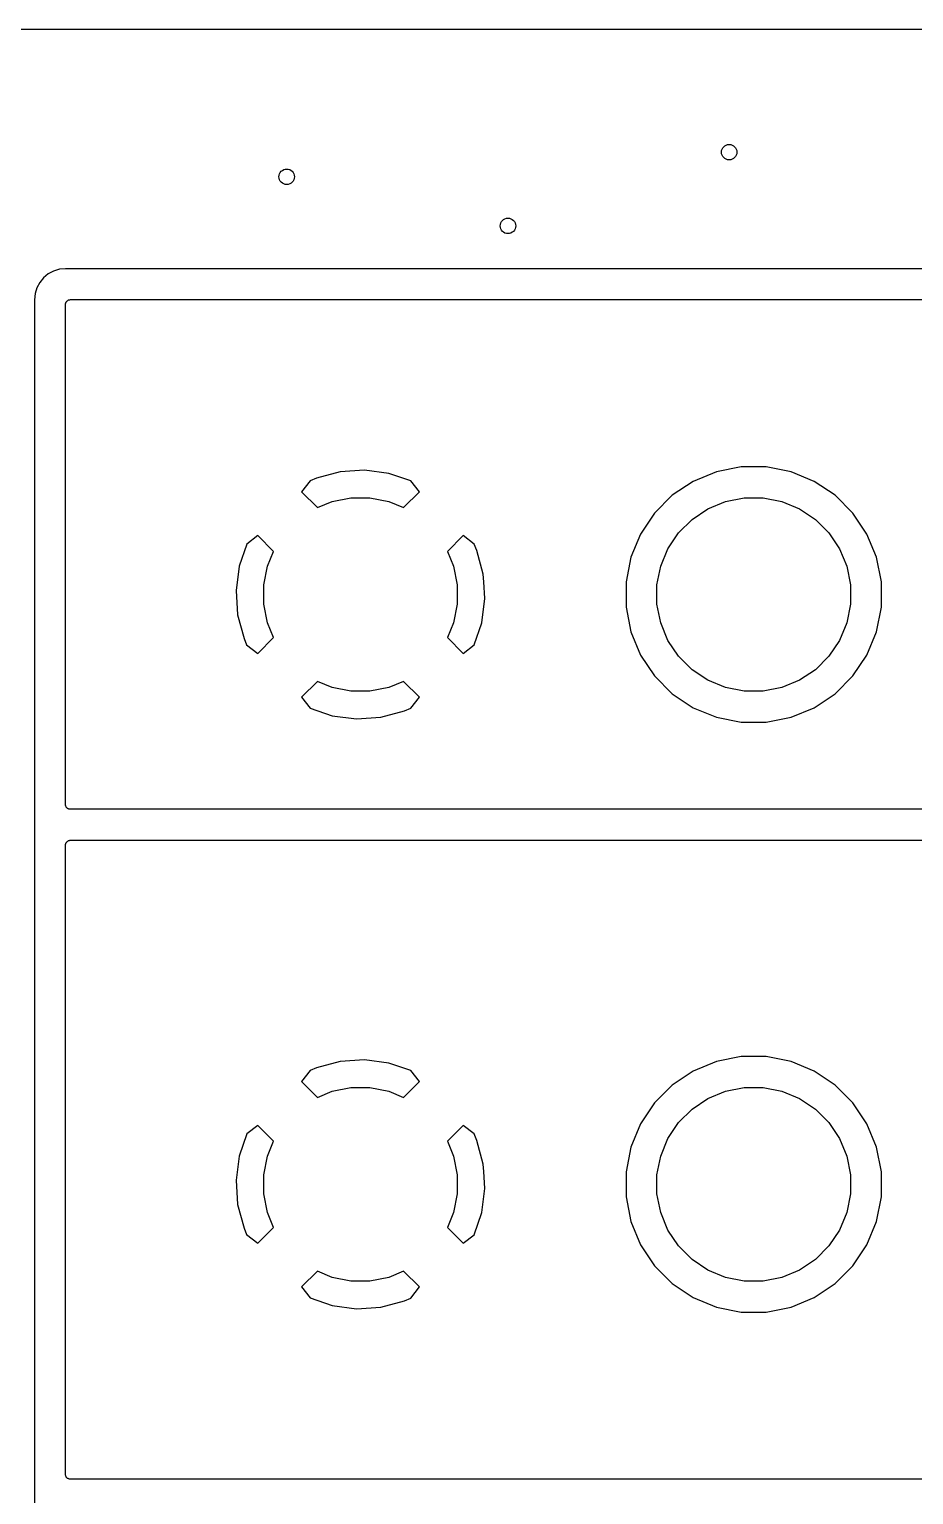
# Model space of a CAD drawing. Extents: x 1 to 139, y -76 to -1.
# Drawn here: x 23.2 to 46.04, y -38.5 to -0.64 of the extents above; entities that cross this region are included whole.
import ezdxf

# ---------------------------------------------------------------- set-up
doc = ezdxf.new("R2010")
doc.units = 0
doc.header["$MEASUREMENT"] = 0
doc.layers.add('BLACK', color=7, linetype='CONTINUOUS')

msp = doc.modelspace()

# ---------------------------------------------------------------- linework, layer by layer
at = {"layer": 'BLACK', "linetype": 'CONTINUOUS'}
for p, q in [((6.16231, -0.635), (133.538, -0.635)), ((23.4651, -7.17571), (23.3912, -7.31397)), ((23.5645, -7.05453), (23.4651, -7.17571)), ((23.6857, -6.95508), (23.5645, -7.05453)), ((23.824, -6.88118), (23.6857, -6.95508)), ((23.974, -6.83567), (23.824, -6.88118)), ((24.1331, -6.82), (23.974, -6.83567)), ((85.0869, -6.82), (24.1331, -6.82)), ((23.3457, -7.46399), (23.33, -7.62312)), ((23.3912, -7.31397), (23.3457, -7.46399)), ((23.33, -7.62312), (23.33, -53.3369)), ((24.13, -7.74523), (24.1313, -7.73331)), ((24.13, -7.74608), (24.13, -7.74523)), ((24.13, -7.74611), (24.13, -7.74608)), ((24.13, -7.74614), (24.13, -7.74611)), ((24.13, -7.747), (24.13, -7.74614)), ((24.13, -20.663), (24.13, -7.747)), ((24.1313, -7.73331), (24.1326, -7.72146)), ((24.1326, -7.72146), (24.1327, -7.72104)), ((24.1327, -7.72104), (24.1328, -7.72059)), ((24.1328, -7.72059), (24.1364, -7.7092)), ((24.1364, -7.7092), (24.1399, -7.69779)), ((24.1399, -7.69779), (24.1401, -7.69739)), ((24.1401, -7.69739), (24.1403, -7.69697)), ((24.1403, -7.69697), (24.146, -7.68651)), ((24.146, -7.68651), (24.1517, -7.67598)), ((24.1517, -7.67598), (24.152, -7.67564)), ((24.152, -7.67564), (24.1522, -7.67525)), ((24.1522, -7.67525), (24.1599, -7.66611)), ((24.1599, -7.66611), (24.1675, -7.65688)), ((24.1675, -7.65688), (24.1679, -7.6566)), ((24.1679, -7.6566), (24.1681, -7.65626)), ((24.1681, -7.65626), (24.1775, -7.64877)), ((24.1775, -7.64877), (24.1867, -7.64122)), ((24.1867, -7.64122), (24.1871, -7.64101)), ((24.1871, -7.64101), (24.1875, -7.64073)), ((24.1875, -7.64073), (24.1981, -7.63519)), ((24.1981, -7.63519), (24.2086, -7.62958)), ((24.2086, -7.62958), (24.209, -7.62945)), ((24.209, -7.62945), (24.2094, -7.62925)), ((24.2094, -7.62925), (24.2209, -7.62588)), ((24.2209, -7.62588), (24.2323, -7.62242)), ((24.2323, -7.62242), (24.2328, -7.62237)), ((24.2328, -7.62237), (24.2332, -7.62225)), ((24.2332, -7.62225), (24.2451, -7.62117)), ((24.2451, -7.62117), (24.257, -7.62)), ((24.257, -7.62), (84.963, -7.62)), ((31.2268, -12.0674), (30.6139, -12.2315)), ((31.8559, -12.0263), (31.2268, -12.0674)), ((32.4808, -12.1087), (31.8559, -12.0263)), ((33.0531, -12.3031), (32.4808, -12.1087)), ((40.9474, -12.0668), (40.3469, -12.3156)), ((41.585, -11.94), (40.9474, -12.0668)), ((42.235, -11.94), (41.585, -11.94)), ((42.8726, -12.0668), (42.235, -11.94)), ((43.4731, -12.3156), (42.8726, -12.0668)), ((30.4496, -12.2995), (30.2285, -12.5871)), ((30.6139, -12.2315), (30.4496, -12.2995)), ((33.2715, -12.5871), (33.0531, -12.3031)), ((40.3469, -12.3156), (39.8064, -12.6767)), ((44.0136, -12.6767), (43.4731, -12.3156)), ((30.2285, -12.5871), (30.6366, -12.9952)), ((30.6366, -12.9952), (31.0208, -12.8361)), ((31.0208, -12.8361), (31.5038, -12.74)), ((31.5038, -12.74), (31.9962, -12.74)), ((31.9962, -12.74), (32.4792, -12.8361)), ((32.4792, -12.8361), (32.8634, -12.9952)), ((32.8634, -12.9952), (33.2715, -12.5871)), ((39.8064, -12.6767), (39.3467, -13.1364)), ((40.7258, -13.0245), (41.1808, -12.8361)), ((41.1808, -12.8361), (41.6638, -12.74)), ((41.6638, -12.74), (42.1562, -12.74)), ((42.1562, -12.74), (42.6392, -12.8361)), ((42.6392, -12.8361), (43.0942, -13.0245)), ((44.4733, -13.1364), (44.0136, -12.6767)), ((39.3467, -13.1364), (38.9856, -13.6769)), ((40.3163, -13.2981), (40.7258, -13.0245)), ((43.0942, -13.0245), (43.5037, -13.2981)), ((44.8344, -13.6769), (44.4733, -13.1364)), ((39.9681, -13.6463), (40.3163, -13.2981)), ((43.5037, -13.2981), (43.8519, -13.6463)), ((28.8131, -13.9369), (28.6187, -14.5092)), ((29.0971, -13.7185), (28.8131, -13.9369)), ((29.5052, -14.1266), (29.0971, -13.7185)), ((34.4029, -13.7185), (33.9948, -14.1266)), ((34.6905, -13.9396), (34.4029, -13.7185)), ((34.7585, -14.1039), (34.6905, -13.9396)), ((38.9856, -13.6769), (38.7368, -14.2774)), ((39.6945, -14.0558), (39.9681, -13.6463)), ((43.8519, -13.6463), (44.1255, -14.0558)), ((45.0832, -14.2774), (44.8344, -13.6769)), ((29.3461, -14.5108), (29.5052, -14.1266)), ((33.9948, -14.1266), (34.1539, -14.5108)), ((34.9226, -14.7168), (34.7585, -14.1039)), ((38.7368, -14.2774), (38.61, -14.915)), ((39.5061, -14.5108), (39.6945, -14.0558)), ((44.1255, -14.0558), (44.3139, -14.5108)), ((45.21, -14.915), (45.0832, -14.2774)), ((28.6187, -14.5092), (28.5363, -15.1341)), ((29.25, -14.9938), (29.3461, -14.5108)), ((34.1539, -14.5108), (34.25, -14.9938)), ((34.9353, -14.9108), (34.9226, -14.7168)), ((39.41, -14.9938), (39.5061, -14.5108)), ((44.3139, -14.5108), (44.41, -14.9938)), ((28.5363, -15.1341), (28.5774, -15.7632)), ((29.25, -15.4862), (29.25, -14.9938)), ((34.25, -14.9938), (34.25, -15.4862)), ((34.9637, -15.3458), (34.9353, -14.9108)), ((38.61, -14.915), (38.61, -15.565)), ((39.41, -15.4862), (39.41, -14.9938)), ((44.41, -14.9938), (44.41, -15.4862)), ((45.21, -15.565), (45.21, -14.915)), ((29.3461, -15.9692), (29.25, -15.4862)), ((34.25, -15.4862), (34.1539, -15.9692)), ((34.8813, -15.9708), (34.9637, -15.3458)), ((39.5061, -15.9692), (39.41, -15.4862)), ((44.41, -15.4862), (44.3139, -15.9692)), ((28.5774, -15.7632), (28.7415, -16.3761)), ((38.61, -15.565), (38.7368, -16.2026)), ((45.0832, -16.2026), (45.21, -15.565)), ((29.5052, -16.3534), (29.3461, -15.9692)), ((34.1539, -15.9692), (33.9948, -16.3534)), ((34.6869, -16.5431), (34.8813, -15.9708)), ((38.7368, -16.2026), (38.9856, -16.8031)), ((39.6945, -16.4242), (39.5061, -15.9692)), ((44.3139, -15.9692), (44.1255, -16.4242)), ((44.8344, -16.8031), (45.0832, -16.2026)), ((28.7415, -16.3761), (28.8095, -16.5404)), ((28.8095, -16.5404), (29.0971, -16.7615)), ((29.0971, -16.7615), (29.5052, -16.3534)), ((33.9948, -16.3534), (34.4029, -16.7615)), ((34.4029, -16.7615), (34.6869, -16.5431)), ((39.9681, -16.8337), (39.6945, -16.4242)), ((44.1255, -16.4242), (43.8519, -16.8337)), ((38.9856, -16.8031), (39.3467, -17.3436)), ((40.3163, -17.1819), (39.9681, -16.8337)), ((43.8519, -16.8337), (43.5037, -17.1819)), ((44.4733, -17.3436), (44.8344, -16.8031)), ((39.3467, -17.3436), (39.8064, -17.8033)), ((40.7258, -17.4555), (40.3163, -17.1819)), ((43.5037, -17.1819), (43.0942, -17.4555)), ((44.0136, -17.8033), (44.4733, -17.3436)), ((30.6366, -17.4848), (30.2285, -17.8929)), ((31.0208, -17.6439), (30.6366, -17.4848)), ((31.5038, -17.74), (31.0208, -17.6439)), ((31.9962, -17.74), (31.5038, -17.74)), ((32.4792, -17.6439), (31.9962, -17.74)), ((32.8634, -17.4848), (32.4792, -17.6439)), ((33.2715, -17.8929), (32.8634, -17.4848)), ((41.1808, -17.6439), (40.7258, -17.4555)), ((41.6638, -17.74), (41.1808, -17.6439)), ((42.1562, -17.74), (41.6638, -17.74)), ((42.6392, -17.6439), (42.1562, -17.74)), ((43.0942, -17.4555), (42.6392, -17.6439)), ((30.2285, -17.8929), (30.4469, -18.1769)), ((33.0504, -18.1805), (33.2715, -17.8929)), ((39.8064, -17.8033), (40.3469, -18.1644)), ((40.3469, -18.1644), (40.9474, -18.4132)), ((42.8726, -18.4132), (43.4731, -18.1644)), ((43.4731, -18.1644), (44.0136, -17.8033)), ((30.4469, -18.1769), (31.0192, -18.3713)), ((31.0192, -18.3713), (31.6441, -18.4537)), ((31.6441, -18.4537), (32.2732, -18.4126)), ((32.2732, -18.4126), (32.8861, -18.2485)), ((32.8861, -18.2485), (33.0504, -18.1805)), ((40.9474, -18.4132), (41.585, -18.54)), ((41.585, -18.54), (42.235, -18.54)), ((42.235, -18.54), (42.8726, -18.4132)), ((24.1312, -20.6749), (24.13, -20.663)), ((24.1322, -20.6868), (24.1312, -20.6749)), ((24.1324, -20.6872), (24.1322, -20.6868)), ((24.1324, -20.6877), (24.1324, -20.6872)), ((24.1359, -20.6991), (24.1324, -20.6877)), ((24.1392, -20.7106), (24.1359, -20.6991)), ((24.1395, -20.711), (24.1392, -20.7106)), ((24.1396, -20.7114), (24.1395, -20.711)), ((24.1452, -20.7219), (24.1396, -20.7114)), ((24.1507, -20.7325), (24.1452, -20.7219)), ((24.151, -20.7329), (24.1507, -20.7325)), ((24.1512, -20.7333), (24.151, -20.7329)), ((24.1588, -20.7425), (24.1512, -20.7333)), ((24.1663, -20.7519), (24.1588, -20.7425)), ((24.1666, -20.7521), (24.1663, -20.7519)), ((24.1669, -20.7525), (24.1666, -20.7521)), ((24.1761, -20.7601), (24.1669, -20.7525)), ((24.1852, -20.7678), (24.1761, -20.7601)), ((24.1856, -20.768), (24.1852, -20.7678)), ((24.186, -20.7683), (24.1856, -20.768)), ((24.1965, -20.774), (24.186, -20.7683)), ((24.207, -20.7797), (24.1965, -20.774)), ((24.2074, -20.7799), (24.207, -20.7797)), ((24.2078, -20.7801), (24.2074, -20.7799)), ((24.2192, -20.7836), (24.2078, -20.7801)), ((24.2306, -20.7872), (24.2192, -20.7836)), ((24.231, -20.7873), (24.2306, -20.7872)), ((24.2315, -20.7874), (24.231, -20.7873)), ((24.2433, -20.7887), (24.2315, -20.7874)), ((24.2552, -20.79), (24.2433, -20.7887)), ((24.2561, -20.79), (24.2552, -20.79)), ((24.257, -20.79), (24.2561, -20.79)), ((24.2561, -20.79), (24.2561, -20.79)), ((24.2561, -20.79), (24.2561, -20.79)), ((75.6785, -20.79), (24.257, -20.79)), ((24.13, -21.7152), (24.1313, -21.7033)), ((24.13, -21.7161), (24.13, -21.7152)), ((24.13, -21.7161), (24.13, -21.7161)), ((24.13, -21.7161), (24.13, -21.7161)), ((24.13, -21.717), (24.13, -21.7161)), ((24.13, -37.973), (24.13, -21.717)), ((24.1313, -21.7033), (24.1326, -21.6915)), ((24.1326, -21.6915), (24.1327, -21.691)), ((24.1327, -21.691), (24.1328, -21.6906)), ((24.1328, -21.6906), (24.1364, -21.6792)), ((24.1364, -21.6792), (24.1399, -21.6678)), ((24.1399, -21.6678), (24.1401, -21.6674)), ((24.1401, -21.6674), (24.1403, -21.667)), ((24.1403, -21.667), (24.146, -21.6565)), ((24.146, -21.6565), (24.1517, -21.646)), ((24.1517, -21.646), (24.152, -21.6456)), ((24.152, -21.6456), (24.1522, -21.6452)), ((24.1522, -21.6452), (24.1599, -21.6361)), ((24.1599, -21.6361), (24.1675, -21.6269)), ((24.1675, -21.6269), (24.1679, -21.6266)), ((24.1679, -21.6266), (24.1681, -21.6263)), ((24.1681, -21.6263), (24.1775, -21.6188)), ((24.1775, -21.6188), (24.1867, -21.6112)), ((24.1867, -21.6112), (24.1871, -21.611)), ((24.1871, -21.611), (24.1875, -21.6107)), ((24.1875, -21.6107), (24.1981, -21.6052)), ((24.1981, -21.6052), (24.2086, -21.5996)), ((24.2086, -21.5996), (24.209, -21.5995)), ((24.209, -21.5995), (24.2094, -21.5992)), ((24.2094, -21.5992), (24.2209, -21.5959)), ((24.2209, -21.5959), (24.2323, -21.5924)), ((24.2323, -21.5924), (24.2328, -21.5924)), ((24.2328, -21.5924), (24.2332, -21.5922)), ((24.2332, -21.5922), (24.2451, -21.5912)), ((24.2451, -21.5912), (24.257, -21.59)), ((24.257, -21.59), (76.2511, -21.59)), ((41.585, -27.18), (40.9474, -27.3068)), ((42.235, -27.18), (41.585, -27.18)), ((42.8726, -27.3068), (42.235, -27.18)), ((30.4496, -27.5395), (30.2285, -27.8271)), ((30.6139, -27.4715), (30.4496, -27.5395)), ((31.2268, -27.3074), (30.6139, -27.4715)), ((31.8559, -27.2663), (31.2268, -27.3074)), ((32.4808, -27.3487), (31.8559, -27.2663)), ((33.0531, -27.5431), (32.4808, -27.3487)), ((33.2715, -27.8271), (33.0531, -27.5431)), ((40.3469, -27.5556), (39.8064, -27.9167)), ((40.9474, -27.3068), (40.3469, -27.5556)), ((43.4731, -27.5556), (42.8726, -27.3068)), ((44.0136, -27.9167), (43.4731, -27.5556)), ((30.2285, -27.8271), (30.6366, -28.2352)), ((31.0208, -28.0761), (31.5038, -27.98)), ((31.5038, -27.98), (31.9962, -27.98)), ((31.9962, -27.98), (32.4792, -28.0761)), ((32.8634, -28.2352), (33.2715, -27.8271)), ((39.8064, -27.9167), (39.3467, -28.3764)), ((41.1808, -28.0761), (41.6638, -27.98)), ((41.6638, -27.98), (42.1562, -27.98)), ((42.1562, -27.98), (42.6392, -28.0761)), ((44.4733, -28.3764), (44.0136, -27.9167)), ((30.6366, -28.2352), (31.0208, -28.0761)), ((32.4792, -28.0761), (32.8634, -28.2352)), ((39.3467, -28.3764), (38.9856, -28.9169)), ((40.3163, -28.5381), (40.7258, -28.2645)), ((40.7258, -28.2645), (41.1808, -28.0761)), ((42.6392, -28.0761), (43.0942, -28.2645)), ((43.0942, -28.2645), (43.5037, -28.5381)), ((44.8344, -28.9169), (44.4733, -28.3764)), ((39.9681, -28.8863), (40.3163, -28.5381)), ((43.5037, -28.5381), (43.8519, -28.8863)), ((29.0971, -28.9585), (28.8131, -29.1769)), ((29.5052, -29.3666), (29.0971, -28.9585)), ((34.4029, -28.9585), (33.9948, -29.3666)), ((34.6905, -29.1796), (34.4029, -28.9585)), ((38.9856, -28.9169), (38.7368, -29.5174)), ((39.6945, -29.2958), (39.9681, -28.8863)), ((43.8519, -28.8863), (44.1255, -29.2958)), ((45.0832, -29.5174), (44.8344, -28.9169)), ((28.8131, -29.1769), (28.6187, -29.7492)), ((29.3461, -29.7508), (29.5052, -29.3666)), ((33.9948, -29.3666), (34.1539, -29.7508)), ((34.7585, -29.3439), (34.6905, -29.1796)), ((34.9226, -29.9568), (34.7585, -29.3439)), ((38.7368, -29.5174), (38.61, -30.155)), ((39.5061, -29.7508), (39.6945, -29.2958)), ((44.1255, -29.2958), (44.3139, -29.7508)), ((45.21, -30.155), (45.0832, -29.5174)), ((28.6187, -29.7492), (28.5363, -30.3742)), ((29.25, -30.2338), (29.3461, -29.7508)), ((34.1539, -29.7508), (34.25, -30.2338)), ((39.41, -30.2338), (39.5061, -29.7508)), ((44.3139, -29.7508), (44.41, -30.2338)), ((29.25, -30.7262), (29.25, -30.2338)), ((34.25, -30.2338), (34.25, -30.7262)), ((34.9353, -30.1508), (34.9226, -29.9568)), ((34.9637, -30.5858), (34.9353, -30.1508)), ((38.61, -30.155), (38.61, -30.805)), ((39.41, -30.7262), (39.41, -30.2338)), ((44.41, -30.2338), (44.41, -30.7262)), ((45.21, -30.805), (45.21, -30.155)), ((28.5363, -30.3742), (28.5774, -31.0032)), ((34.8813, -31.2108), (34.9637, -30.5858)), ((28.5774, -31.0032), (28.7415, -31.6161)), ((29.3461, -31.2092), (29.25, -30.7262)), ((34.25, -30.7262), (34.1539, -31.2092)), ((38.61, -30.805), (38.7368, -31.4426)), ((39.5061, -31.2092), (39.41, -30.7262)), ((44.41, -30.7262), (44.3139, -31.2092)), ((45.0832, -31.4426), (45.21, -30.805)), ((29.5052, -31.5934), (29.3461, -31.2092)), ((34.1539, -31.2092), (33.9948, -31.5934)), ((34.6869, -31.7831), (34.8813, -31.2108)), ((39.6945, -31.6642), (39.5061, -31.2092)), ((44.3139, -31.2092), (44.1255, -31.6642)), ((28.7415, -31.6161), (28.8095, -31.7804)), ((28.8095, -31.7804), (29.0971, -32.0015)), ((29.0971, -32.0015), (29.5052, -31.5934)), ((33.9948, -31.5934), (34.4029, -32.0015)), ((34.4029, -32.0015), (34.6869, -31.7831)), ((38.7368, -31.4426), (38.9856, -32.0431)), ((39.9681, -32.0737), (39.6945, -31.6642)), ((44.1255, -31.6642), (43.8519, -32.0737)), ((44.8344, -32.0431), (45.0832, -31.4426)), ((38.9856, -32.0431), (39.3467, -32.5836)), ((40.3163, -32.4219), (39.9681, -32.0737)), ((43.8519, -32.0737), (43.5037, -32.4219)), ((44.4733, -32.5836), (44.8344, -32.0431)), ((40.7258, -32.6955), (40.3163, -32.4219)), ((43.5037, -32.4219), (43.0942, -32.6955)), ((30.6366, -32.7248), (30.2285, -33.1329)), ((31.0208, -32.8839), (30.6366, -32.7248)), ((31.5038, -32.98), (31.0208, -32.8839)), ((32.4792, -32.8839), (31.9962, -32.98)), ((32.8634, -32.7248), (32.4792, -32.8839)), ((33.2715, -33.1329), (32.8634, -32.7248)), ((39.3467, -32.5836), (39.8064, -33.0433)), ((41.1808, -32.8839), (40.7258, -32.6955)), ((41.6638, -32.98), (41.1808, -32.8839)), ((42.6392, -32.8839), (42.1562, -32.98)), ((43.0942, -32.6955), (42.6392, -32.8839)), ((44.0136, -33.0433), (44.4733, -32.5836)), ((30.2285, -33.1329), (30.4469, -33.4169)), ((31.9962, -32.98), (31.5038, -32.98)), ((33.0504, -33.4205), (33.2715, -33.1329)), ((39.8064, -33.0433), (40.3469, -33.4044)), ((42.1562, -32.98), (41.6638, -32.98)), ((43.4731, -33.4044), (44.0136, -33.0433)), ((30.4469, -33.4169), (31.0192, -33.6113)), ((31.0192, -33.6113), (31.6441, -33.6937)), ((31.6441, -33.6937), (32.2732, -33.6526)), ((32.2732, -33.6526), (32.8861, -33.4885)), ((32.8861, -33.4885), (33.0504, -33.4205)), ((40.3469, -33.4044), (40.9474, -33.6532)), ((40.9474, -33.6532), (41.585, -33.78)), ((42.235, -33.78), (42.8726, -33.6532)), ((42.8726, -33.6532), (43.4731, -33.4044)), ((41.585, -33.78), (42.235, -33.78)), ((24.1312, -37.9849), (24.13, -37.973)), ((24.1322, -37.9968), (24.1312, -37.9849)), ((24.1324, -37.9972), (24.1322, -37.9968)), ((24.1324, -37.9977), (24.1324, -37.9972)), ((24.1359, -38.0091), (24.1324, -37.9977)), ((24.1392, -38.0206), (24.1359, -38.0091)), ((24.1395, -38.021), (24.1392, -38.0206)), ((24.1396, -38.0214), (24.1395, -38.021)), ((24.1452, -38.0319), (24.1396, -38.0214)), ((24.1507, -38.0425), (24.1452, -38.0319)), ((24.151, -38.0429), (24.1507, -38.0425)), ((24.1512, -38.0433), (24.151, -38.0429)), ((24.1588, -38.0525), (24.1512, -38.0433)), ((24.1663, -38.0619), (24.1588, -38.0525)), ((24.1666, -38.0621), (24.1663, -38.0619)), ((24.1669, -38.0625), (24.1666, -38.0621)), ((24.1761, -38.0701), (24.1669, -38.0625)), ((24.1852, -38.0778), (24.1761, -38.0701)), ((24.1856, -38.078), (24.1852, -38.0778)), ((24.186, -38.0783), (24.1856, -38.078)), ((24.1965, -38.084), (24.186, -38.0783)), ((24.207, -38.0897), (24.1965, -38.084)), ((24.2074, -38.0899), (24.207, -38.0897)), ((24.2078, -38.0901), (24.2074, -38.0899)), ((24.2192, -38.0936), (24.2078, -38.0901)), ((24.2306, -38.0972), (24.2192, -38.0936)), ((24.231, -38.0973), (24.2306, -38.0972)), ((24.2315, -38.0974), (24.231, -38.0973)), ((24.2433, -38.0987), (24.2315, -38.0974)), ((24.2552, -38.1), (24.2433, -38.0987)), ((24.2561, -38.1), (24.2552, -38.1)), ((24.257, -38.1), (24.2561, -38.1)), ((24.2561, -38.1), (24.2561, -38.1)), ((24.2561, -38.1), (24.2561, -38.1)), ((59.563, -38.1), (24.257, -38.1))]:
    msp.add_line(p, q, dxfattribs=at)
at = {"layer": 'BLACK'}
for centre in [(41.275, -3.81), (29.845, -4.445), (35.56, -5.715)]:
    msp.add_circle(centre, 0.2, dxfattribs=at)

doc.saveas('drawing.dxf')
